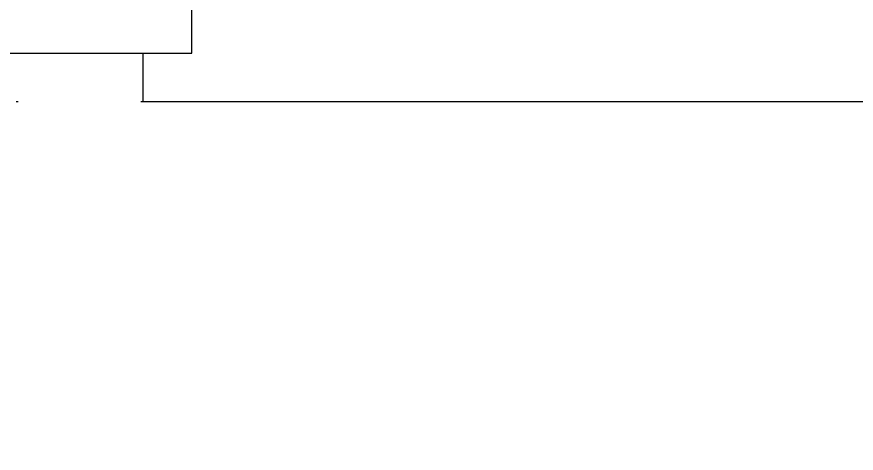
# Model space of a CAD drawing. Header units: inches. Extents: x 21 to 32698, y 13 to 3712.
# Drawn here: x 15750.19 to 15793.69, y 2538.86 to 2561.47 of the extents above; entities that cross this region are included whole.
import ezdxf

# ---------------------------------------------------------------- set-up
doc = ezdxf.new("R2010")
doc.units = ezdxf.units.IN
doc.header["$MEASUREMENT"] = 0
doc.set_wipeout_variables(frame=1)
doc.linetypes.add('DOT', pattern=[6.35, 0, -6.35])
for name, color, linetype, lineweight in [('Z_MİM_-KM-BEAM-RAY', 8, 'DOT', 25), ('Z_MİM_-KM-GLAZ', 8, 'Continuous', 25), ('Z_MİM_-KM-GLAZ-CURT', 8, 'Continuous', 25), ('Z_MİM_-KM-WALL-PLASTER', 8, 'Continuous', 25)]:
    doc.layers.add(name, color=color, linetype=linetype, lineweight=lineweight)

# ---------------------------------------------------------------- blocks, each defined once
blk = doc.blocks.new('-KM_Kiriş İzi-2K')
at = {"layer": 'Z_MİM_-KM-BEAM-RAY'}
blk.add_line((25.001, 1575.001), (605, 1575.001), dxfattribs=at)
blk = doc.blocks.new('*U77')
blk.add_wipeout([(160, -25), (160, 16.5), (0, 16.5), (0, -25)])
at = {"layer": 'Z_MİM_-KM-GLAZ-CURT'}
blk.add_lwpolyline([(0, -22.5), (0, -25), (160, -25), (160, -22.5)], dxfattribs=at)
at = {"layer": 'Z_MİM_-KM-WALL-PLASTER', "ltscale": 1.5}
blk.add_lwpolyline([(0, -22.5), (2.542, -22.5), (2.542, -12.35)], dxfattribs=at)

msp = doc.modelspace()

# ---------------------------------------------------------------- linework, layer by layer
at = {"layer": 'Z_MİM_-KM-WALL-PLASTER'}
msp.add_lwpolyline([(15724.215, 2559.584), (15934.214, 2559.584), (15934.214, 2554.584), (16069.214, 2554.584), (16069.214, 1879.583), (15999.215, 1879.583), (15999.215, 1889.583), (15844.214, 1889.583), (15844.214, 1879.583), (15724.215, 1879.583)], close=True, dxfattribs=at)

# ---------------------------------------------------------------- block references
at = {"layer": 'Z_MİM_-KM-BEAM-RAY'}
msp.add_blockref('-KM_Kiriş İzi-2K', (15331.714, 982.083), dxfattribs=at)

# ---------------------------------------------------------------- next in the draw order: block references
at = {"layer": 'Z_MİM_-KM-GLAZ', "ltscale": 1.5}
msp.add_blockref('*U77', (15756.716, 2582.083), dxfattribs=at)

doc.saveas('drawing.dxf')
